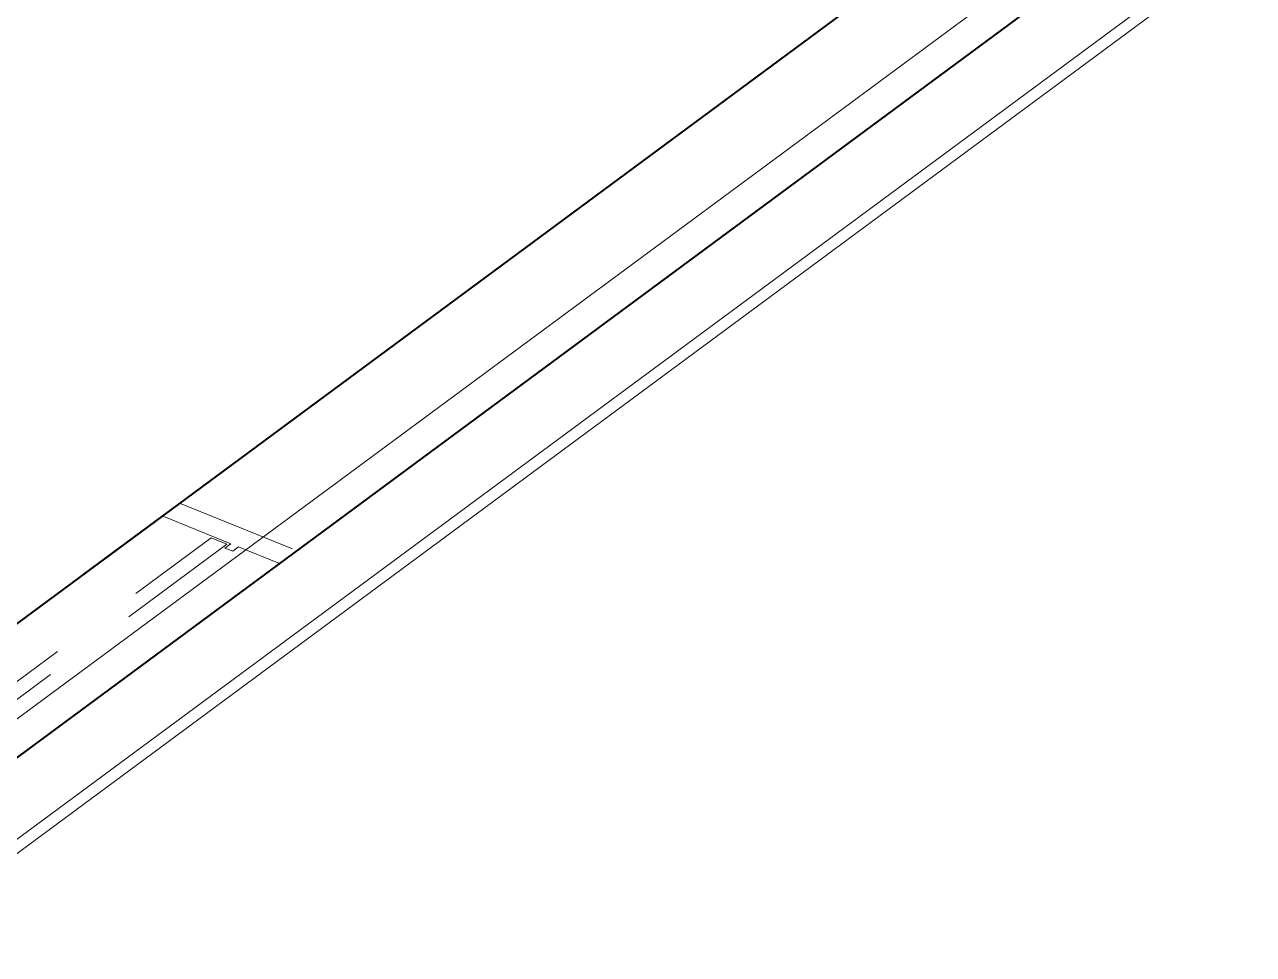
# Model space of a CAD drawing. Header units: metres. Extents: x 15 to 69.3, y -12.4 to 16.4.
# Drawn here: x 53.991 to 55.252, y 10.876 to 11.83 of the extents above; entities that cross this region are included whole.
import ezdxf

# ---------------------------------------------------------------- set-up
doc = ezdxf.new("R2010")
doc.units = ezdxf.units.M
doc.linetypes.add('IMPORT-HIDDEN2 _2_', pattern=[0.1875, 0.125, -0.0625])
doc.layers.add('1095_ARQ_BASE_dwg', color=7, linetype='Continuous', lineweight=5, true_color=0x767676)
doc.layers.add('A-FLOR', color=7, linetype='Continuous', lineweight=9, true_color=0x007f00)
for name, color, linetype, lineweight in [('A-WALL', 7, 'Continuous', 9), ('KIRYA - PAREDE', 7, 'Continuous', 40), ('KIRYA - SQUADRIA', 7, 'Continuous', 5)]:
    doc.layers.add(name, color=color, linetype=linetype, lineweight=lineweight)

# ---------------------------------------------------------------- blocks, each defined once
blk = doc.blocks.new('1095_ARQ_BASE_dwg-3608001-3D_DT_01')
at = {"layer": 'KIRYA - PAREDE', "color": 253, "true_color": 0xaaaaaa}
blk.add_line((0.0128, 10.9739), (1.4218, 12.0151), dxfattribs=at)
blk.add_polyline3d([(0.8149, 12.1586, 0), (1.212, 11.998, 0), (-0.1078, 11.0227, 0)], dxfattribs=at)
at = {"layer": 'KIRYA - SQUADRIA', "color": 253, "linetype": 'IMPORT-HIDDEN2 _2_', "true_color": 0xaaaaaa}
for p, q in [((0.3198, 11.3387), (0.4404, 11.2899)), ((0.0402, 11.1321), (0.302, 11.3255)), ((0.4404, 11.2899), (0.4225, 11.2767)), ((0.1608, 11.0833), (0.4225, 11.2767))]:
    blk.add_line(p, q, dxfattribs=at)
for points in [[(0.4225, 11.2767, 0), (0.3804, 11.2938, 0), (0.3745, 11.2894, 0), (0.3664, 11.2926, 0), (0.3724, 11.297, 0), (0.302, 11.3255, 0), (0.3198, 11.3387, 0)], [(0.0941, 11.1122, 0), (0.3523, 11.303, 0), (0.3684, 11.2965, 0), (0.1102, 11.1057, 0), (0.0941, 11.1122, 0)]]:
    blk.add_polyline3d(points, dxfattribs=at)

msp = doc.modelspace()

# ---------------------------------------------------------------- linework, layer by layer
at = {"layer": 'A-FLOR'}
msp.add_line((55.2523, 11.9314), (53.8433, 10.8902), dxfattribs=at)
at = {"layer": 'A-WALL'}
for p, q in [((53.7227, 11.0227), (55.0425, 11.998)), ((55.2077, 11.9822), (53.8433, 10.9739)), ((55.2077, 11.8839), (53.8433, 10.8757))]:
    msp.add_line(p, q, dxfattribs=at)
at = {"layer": 'A-WALL', "color": 254, "true_color": 0xcccccc}
msp.add_line((53.7227, 10.9245), (55.0425, 11.8998), dxfattribs=at)

# ---------------------------------------------------------------- block references
at = {"layer": '1095_ARQ_BASE_dwg', "color": 253, "true_color": 0xaaaaaa}
msp.add_blockref('1095_ARQ_BASE_dwg-3608001-3D_DT_01', (53.8305, 0), dxfattribs=at)

doc.saveas('drawing.dxf')
